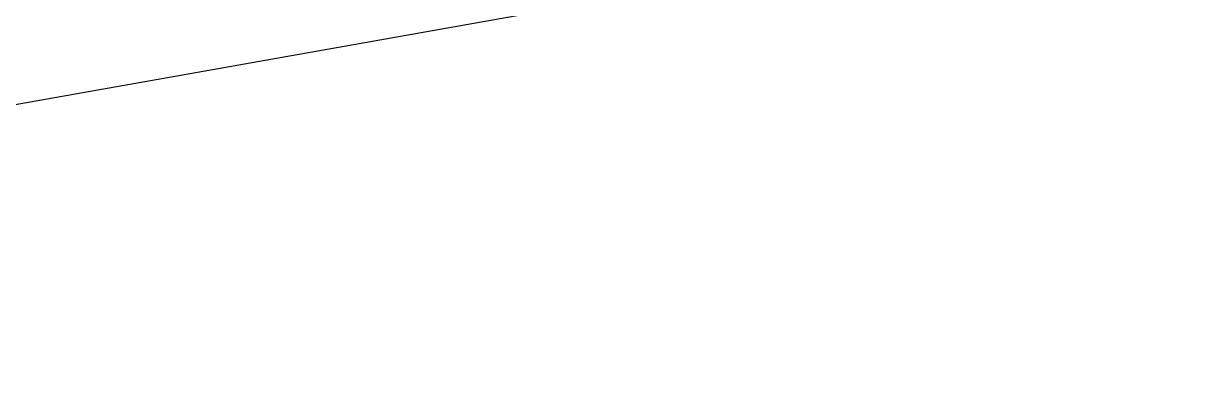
# Model space of a CAD drawing. Header units: millimetres. Extents: x -65527 to 8894748, y -37603 to 223697.
# Drawn here: x -31380.98 to -31373.85, y 101068.31 to 101070.46 of the extents above; entities that cross this region are included whole.
import ezdxf

# ---------------------------------------------------------------- set-up
doc = ezdxf.new("R2010")
doc.units = ezdxf.units.MM
doc.header["$LTSCALE"] = 10
doc.layers.add('Архитектура', color=251, linetype='Continuous')

msp = doc.modelspace()

# ---------------------------------------------------------------- linework, layer by layer
at = {"layer": 'Архитектура', "lineweight": 25, "transparency": 33554684}
msp.add_lwpolyline([(-31395.1114, 101067.4749), (-31385.3872, 101069.1984), (-31385.211, 101069.6011), (-31384.787, 101069.3048), (-31375.1829, 101071.007, -0.082799), (-31367.1007, 101071.3261), (-31366.888, 101070.1255, 0.414326), (-31365.6865, 101069.2859), (-31358.3634, 101070.5838, -0.414326), (-31357.162, 101069.7442), (-31356.5024, 101066.0226, 0.827043)], format="xyb", dxfattribs=at)
msp.add_lwpolyline([(-31395.1114, 101067.4749), (-31385.3872, 101069.1984), (-31385.211, 101069.6011), (-31384.787, 101069.3048), (-31375.1829, 101071.007, -0.082799), (-31367.1007, 101071.3261), (-31366.888, 101070.1255, 0.414326), (-31365.6865, 101069.2859), (-31358.3634, 101070.5838, -0.414326), (-31357.162, 101069.7442), (-31356.5024, 101066.0226, 0.827043)], format="xyb", dxfattribs=at)
msp.add_lwpolyline([(-31395.1114, 101067.4749), (-31385.3872, 101069.1984), (-31385.211, 101069.6011), (-31384.787, 101069.3048), (-31375.1829, 101071.007, -0.082799), (-31367.1007, 101071.3261), (-31366.888, 101070.1255, 0.414326), (-31365.6865, 101069.2859), (-31358.3634, 101070.5838, -0.414326), (-31357.162, 101069.7442), (-31356.5024, 101066.0226, 0.827043)], format="xyb", dxfattribs=at)
msp.add_lwpolyline([(-31395.1114, 101067.4749), (-31385.3872, 101069.1984), (-31385.211, 101069.6011), (-31384.787, 101069.3048), (-31375.1829, 101071.007, -0.082799), (-31367.1007, 101071.3261), (-31366.888, 101070.1255, 0.414326), (-31365.6865, 101069.2859), (-31358.3634, 101070.5838, -0.414326), (-31357.162, 101069.7442), (-31356.5024, 101066.0226, 0.827043)], format="xyb", dxfattribs=at)
msp.add_lwpolyline([(-31395.1114, 101067.4749), (-31385.3872, 101069.1984), (-31385.211, 101069.6011), (-31384.787, 101069.3048), (-31375.1829, 101071.007, -0.082799), (-31367.1007, 101071.3261), (-31366.888, 101070.1255, 0.414326), (-31365.6865, 101069.2859), (-31358.3634, 101070.5838, -0.414326), (-31357.162, 101069.7442), (-31356.5024, 101066.0226, 0.827043)], format="xyb", dxfattribs=at)
msp.add_lwpolyline([(-31395.1114, 101067.4749), (-31385.3872, 101069.1984), (-31385.211, 101069.6011), (-31384.787, 101069.3048), (-31375.1829, 101071.007, -0.082799), (-31367.1007, 101071.3261), (-31366.888, 101070.1255, 0.414326), (-31365.6865, 101069.2859), (-31358.3634, 101070.5838, -0.414326), (-31357.162, 101069.7442), (-31356.5024, 101066.0226, 0.827043)], format="xyb", dxfattribs=at)
msp.add_lwpolyline([(-31395.1114, 101067.4749), (-31385.3872, 101069.1984), (-31385.211, 101069.6011), (-31384.787, 101069.3048), (-31375.1829, 101071.007, -0.082799), (-31367.1007, 101071.3261), (-31366.888, 101070.1255, 0.414326), (-31365.6865, 101069.2859), (-31358.3634, 101070.5838, -0.414326), (-31357.162, 101069.7442), (-31356.5024, 101066.0226, 0.827043)], format="xyb", dxfattribs=at)
msp.add_lwpolyline([(-31395.1114, 101067.4749), (-31385.3872, 101069.1984), (-31385.211, 101069.6011), (-31384.787, 101069.3048), (-31375.1829, 101071.007, -0.082799), (-31367.1007, 101071.3261), (-31366.888, 101070.1255, 0.414326), (-31365.6865, 101069.2859), (-31358.3634, 101070.5838, -0.414326), (-31357.162, 101069.7442), (-31356.5024, 101066.0226, 0.827043)], format="xyb", dxfattribs=at)
msp.add_lwpolyline([(-31395.1114, 101067.4749), (-31385.3872, 101069.1984), (-31385.211, 101069.6011), (-31384.787, 101069.3048), (-31375.1829, 101071.007, -0.082799), (-31367.1007, 101071.3261), (-31366.888, 101070.1255, 0.414326), (-31365.6865, 101069.2859), (-31358.3634, 101070.5838, -0.414326), (-31357.162, 101069.7442), (-31356.5024, 101066.0226, 0.827043)], format="xyb", dxfattribs=at)
msp.add_lwpolyline([(-31395.1114, 101067.4749), (-31385.3872, 101069.1984), (-31385.211, 101069.6011), (-31384.787, 101069.3048), (-31375.1829, 101071.007, -0.082799), (-31367.1007, 101071.3261), (-31366.888, 101070.1255, 0.414326), (-31365.6865, 101069.2859), (-31358.3634, 101070.5838, -0.414326), (-31357.162, 101069.7442), (-31356.5024, 101066.0226, 0.827043)], format="xyb", dxfattribs=at)
msp.add_lwpolyline([(-31395.1114, 101067.4749), (-31385.3872, 101069.1984), (-31385.211, 101069.6011), (-31384.787, 101069.3048), (-31375.1829, 101071.007, -0.082799), (-31367.1007, 101071.3261), (-31366.888, 101070.1255, 0.414326), (-31365.6865, 101069.2859), (-31358.3634, 101070.5838, -0.414326), (-31357.162, 101069.7442), (-31356.5024, 101066.0226, 0.827043)], format="xyb", dxfattribs=at)
msp.add_lwpolyline([(-31395.1114, 101067.4749), (-31385.3872, 101069.1984), (-31385.211, 101069.6011), (-31384.787, 101069.3048), (-31375.1829, 101071.007, -0.082799), (-31367.1007, 101071.3261), (-31366.888, 101070.1255, 0.414326), (-31365.6865, 101069.2859), (-31358.3634, 101070.5838, -0.414326), (-31357.162, 101069.7442), (-31356.5024, 101066.0226, 0.827043)], format="xyb", dxfattribs=at)
msp.add_lwpolyline([(-31395.1114, 101067.4749), (-31385.3872, 101069.1984), (-31385.211, 101069.6011), (-31384.787, 101069.3048), (-31375.1829, 101071.007, -0.082799), (-31367.1007, 101071.3261), (-31366.888, 101070.1255, 0.414326), (-31365.6865, 101069.2859), (-31358.3634, 101070.5838, -0.414326), (-31357.162, 101069.7442), (-31356.5024, 101066.0226, 0.827043)], format="xyb", dxfattribs=at)
msp.add_lwpolyline([(-31395.1114, 101067.4749), (-31385.3872, 101069.1984), (-31385.211, 101069.6011), (-31384.787, 101069.3048), (-31375.1829, 101071.007, -0.082799), (-31367.1007, 101071.3261), (-31366.888, 101070.1255, 0.414326), (-31365.6865, 101069.2859), (-31358.3634, 101070.5838, -0.414326), (-31357.162, 101069.7442), (-31356.5024, 101066.0226, 0.827043)], format="xyb", dxfattribs=at)
msp.add_lwpolyline([(-31395.1114, 101067.4749), (-31385.3872, 101069.1984), (-31385.211, 101069.6011), (-31384.787, 101069.3048), (-31375.1829, 101071.007, -0.082799), (-31367.1007, 101071.3261), (-31366.888, 101070.1255, 0.414326), (-31365.6865, 101069.2859), (-31358.3634, 101070.5838, -0.414326), (-31357.162, 101069.7442), (-31356.5024, 101066.0226, 0.827043)], format="xyb", dxfattribs=at)
msp.add_lwpolyline([(-31395.1114, 101067.4749), (-31385.3872, 101069.1984), (-31385.211, 101069.6011), (-31384.787, 101069.3048), (-31375.1829, 101071.007, -0.082799), (-31367.1007, 101071.3261), (-31366.888, 101070.1255, 0.414326), (-31365.6865, 101069.2859), (-31358.3634, 101070.5838, -0.414326), (-31357.162, 101069.7442), (-31356.5024, 101066.0226, 0.827043)], format="xyb", dxfattribs=at)
msp.add_lwpolyline([(-31395.1114, 101067.4749), (-31385.3872, 101069.1984), (-31385.211, 101069.6011), (-31384.787, 101069.3048), (-31375.1829, 101071.007, -0.082799), (-31367.1007, 101071.3261), (-31366.888, 101070.1255, 0.414326), (-31365.6865, 101069.2859), (-31358.3634, 101070.5838, -0.414326), (-31357.162, 101069.7442), (-31356.5024, 101066.0226, 0.827043)], format="xyb", dxfattribs=at)
msp.add_lwpolyline([(-31395.1114, 101067.4749), (-31385.3872, 101069.1984), (-31385.211, 101069.6011), (-31384.787, 101069.3048), (-31375.1829, 101071.007, -0.082799), (-31367.1007, 101071.3261), (-31366.888, 101070.1255, 0.414326), (-31365.6865, 101069.2859), (-31358.3634, 101070.5838, -0.414326), (-31357.162, 101069.7442), (-31356.5024, 101066.0226, 0.827043)], format="xyb", dxfattribs=at)
msp.add_lwpolyline([(-31395.1114, 101067.4749), (-31385.3872, 101069.1984), (-31385.211, 101069.6011), (-31384.787, 101069.3048), (-31375.1829, 101071.007, -0.082799), (-31367.1007, 101071.3261), (-31366.888, 101070.1255, 0.414326), (-31365.6865, 101069.2859), (-31358.3634, 101070.5838, -0.414326), (-31357.162, 101069.7442), (-31356.5024, 101066.0226, 0.827043)], format="xyb", dxfattribs=at)
msp.add_lwpolyline([(-31395.1114, 101067.4749), (-31385.3872, 101069.1984), (-31385.211, 101069.6011), (-31384.787, 101069.3048), (-31375.1829, 101071.007, -0.082799), (-31367.1007, 101071.3261), (-31366.888, 101070.1255, 0.414326), (-31365.6865, 101069.2859), (-31358.3634, 101070.5838, -0.414326), (-31357.162, 101069.7442), (-31356.5024, 101066.0226, 0.827043)], format="xyb", dxfattribs=at)
msp.add_lwpolyline([(-31395.1114, 101067.4749), (-31385.3872, 101069.1984), (-31385.211, 101069.6011), (-31384.787, 101069.3048), (-31375.1829, 101071.007, -0.082799), (-31367.1007, 101071.3261), (-31366.888, 101070.1255, 0.414326), (-31365.6865, 101069.2859), (-31358.3634, 101070.5838, -0.414326), (-31357.162, 101069.7442), (-31356.5024, 101066.0226, 0.827043)], format="xyb", dxfattribs=at)
msp.add_lwpolyline([(-31395.1114, 101067.4749), (-31385.3872, 101069.1984), (-31385.211, 101069.6011), (-31384.787, 101069.3048), (-31375.1829, 101071.007, -0.082799), (-31367.1007, 101071.3261), (-31366.888, 101070.1255, 0.414326), (-31365.6865, 101069.2859), (-31358.3634, 101070.5838, -0.414326), (-31357.162, 101069.7442), (-31356.5024, 101066.0226, 0.827043)], format="xyb", dxfattribs=at)
msp.add_lwpolyline([(-31395.1114, 101067.4749), (-31385.3872, 101069.1984), (-31385.211, 101069.6011), (-31384.787, 101069.3048), (-31375.1829, 101071.007, -0.082799), (-31367.1007, 101071.3261), (-31366.888, 101070.1255, 0.414326), (-31365.6865, 101069.2859), (-31358.3634, 101070.5838, -0.414326), (-31357.162, 101069.7442), (-31356.5024, 101066.0226, 0.827043)], format="xyb", dxfattribs=at)
msp.add_lwpolyline([(-31395.1114, 101067.4749), (-31385.3872, 101069.1984), (-31385.211, 101069.6011), (-31384.787, 101069.3048), (-31375.1829, 101071.007, -0.082799), (-31367.1007, 101071.3261), (-31366.888, 101070.1255, 0.414326), (-31365.6865, 101069.2859), (-31358.3634, 101070.5838, -0.414326), (-31357.162, 101069.7442), (-31356.5024, 101066.0226, 0.827043)], format="xyb", dxfattribs=at)
msp.add_lwpolyline([(-31395.1114, 101067.4749), (-31385.3872, 101069.1984), (-31385.211, 101069.6011), (-31384.787, 101069.3048), (-31375.1829, 101071.007, -0.082799), (-31367.1007, 101071.3261), (-31366.888, 101070.1255, 0.414326), (-31365.6865, 101069.2859), (-31358.3634, 101070.5838, -0.414326), (-31357.162, 101069.7442), (-31356.5024, 101066.0226, 0.827043)], format="xyb", dxfattribs=at)
msp.add_lwpolyline([(-31395.1114, 101067.4749), (-31385.3872, 101069.1984), (-31385.211, 101069.6011), (-31384.787, 101069.3048), (-31375.1829, 101071.007, -0.082799), (-31367.1007, 101071.3261), (-31366.888, 101070.1255, 0.414326), (-31365.6865, 101069.2859), (-31358.3634, 101070.5838, -0.414326), (-31357.162, 101069.7442), (-31356.5024, 101066.0226, 0.827043)], format="xyb", dxfattribs=at)
msp.add_lwpolyline([(-31395.1114, 101067.4749), (-31385.3872, 101069.1984), (-31385.211, 101069.6011), (-31384.787, 101069.3048), (-31375.1829, 101071.007, -0.082799), (-31367.1007, 101071.3261), (-31366.888, 101070.1255, 0.414326), (-31365.6865, 101069.2859), (-31358.3634, 101070.5838, -0.414326), (-31357.162, 101069.7442), (-31356.5024, 101066.0226, 0.827043)], format="xyb", dxfattribs=at)
msp.add_lwpolyline([(-31395.1114, 101067.4749), (-31385.3872, 101069.1984), (-31385.211, 101069.6011), (-31384.787, 101069.3048), (-31375.1829, 101071.007, -0.082799), (-31367.1007, 101071.3261), (-31366.888, 101070.1255, 0.414326), (-31365.6865, 101069.2859), (-31358.3634, 101070.5838, -0.414326), (-31357.162, 101069.7442), (-31356.5024, 101066.0226, 0.827043)], format="xyb", dxfattribs=at)
msp.add_lwpolyline([(-31395.1114, 101067.4749), (-31385.3872, 101069.1984), (-31385.211, 101069.6011), (-31384.787, 101069.3048), (-31375.1829, 101071.007, -0.082799), (-31367.1007, 101071.3261), (-31366.888, 101070.1255, 0.414326), (-31365.6865, 101069.2859), (-31358.3634, 101070.5838, -0.414326), (-31357.162, 101069.7442), (-31356.5024, 101066.0226, 0.827043)], format="xyb", dxfattribs=at)
msp.add_lwpolyline([(-31395.1114, 101067.4749), (-31385.3872, 101069.1984), (-31385.211, 101069.6011), (-31384.787, 101069.3048), (-31375.1829, 101071.007, -0.082799), (-31367.1007, 101071.3261), (-31366.888, 101070.1255, 0.414326), (-31365.6865, 101069.2859), (-31358.3634, 101070.5838, -0.414326), (-31357.162, 101069.7442), (-31356.5024, 101066.0226, 0.827043)], format="xyb", dxfattribs=at)
msp.add_lwpolyline([(-31395.1114, 101067.4749), (-31385.3872, 101069.1984), (-31385.211, 101069.6011), (-31384.787, 101069.3048), (-31375.1829, 101071.007, -0.082799), (-31367.1007, 101071.3261), (-31366.888, 101070.1255, 0.414326), (-31365.6865, 101069.2859), (-31358.3634, 101070.5838, -0.414326), (-31357.162, 101069.7442), (-31356.5024, 101066.0226, 0.827043)], format="xyb", dxfattribs=at)
msp.add_lwpolyline([(-31395.1114, 101067.4749), (-31385.3872, 101069.1984), (-31385.211, 101069.6011), (-31384.787, 101069.3048), (-31375.1829, 101071.007, -0.082799), (-31367.1007, 101071.3261), (-31366.888, 101070.1255, 0.414326), (-31365.6865, 101069.2859), (-31358.3634, 101070.5838, -0.414326), (-31357.162, 101069.7442), (-31356.5024, 101066.0226, 0.827043)], format="xyb", dxfattribs=at)
msp.add_lwpolyline([(-31395.1114, 101067.4749), (-31385.3872, 101069.1984), (-31385.211, 101069.6011), (-31384.787, 101069.3048), (-31375.1829, 101071.007, -0.082799), (-31367.1007, 101071.3261), (-31366.888, 101070.1255, 0.414326), (-31365.6865, 101069.2859), (-31358.3634, 101070.5838, -0.414326), (-31357.162, 101069.7442), (-31356.5024, 101066.0226, 0.827043)], format="xyb", dxfattribs=at)
msp.add_lwpolyline([(-31395.1114, 101067.4749), (-31385.3872, 101069.1984), (-31385.211, 101069.6011), (-31384.787, 101069.3048), (-31375.1829, 101071.007, -0.082799), (-31367.1007, 101071.3261), (-31366.888, 101070.1255, 0.414326), (-31365.6865, 101069.2859), (-31358.3634, 101070.5838, -0.414326), (-31357.162, 101069.7442), (-31356.5024, 101066.0226, 0.827043)], format="xyb", dxfattribs=at)
msp.add_lwpolyline([(-31395.1114, 101067.4749), (-31385.3872, 101069.1984), (-31385.211, 101069.6011), (-31384.787, 101069.3048), (-31375.1829, 101071.007, -0.082799), (-31367.1007, 101071.3261), (-31366.888, 101070.1255, 0.414326), (-31365.6865, 101069.2859), (-31358.3634, 101070.5838, -0.414326), (-31357.162, 101069.7442), (-31356.5024, 101066.0226, 0.827043)], format="xyb", dxfattribs=at)
msp.add_lwpolyline([(-31395.1114, 101067.4749), (-31385.3872, 101069.1984), (-31385.211, 101069.6011), (-31384.787, 101069.3048), (-31375.1829, 101071.007, -0.082799), (-31367.1007, 101071.3261), (-31366.888, 101070.1255, 0.414326), (-31365.6865, 101069.2859), (-31358.3634, 101070.5838, -0.414326), (-31357.162, 101069.7442), (-31356.5024, 101066.0226, 0.827043)], format="xyb", dxfattribs=at)
msp.add_lwpolyline([(-31395.1114, 101067.4749), (-31385.3872, 101069.1984), (-31385.211, 101069.6011), (-31384.787, 101069.3048), (-31375.1829, 101071.007, -0.082799), (-31367.1007, 101071.3261), (-31366.888, 101070.1255, 0.414326), (-31365.6865, 101069.2859), (-31358.3634, 101070.5838, -0.414326), (-31357.162, 101069.7442), (-31356.5024, 101066.0226, 0.827043)], format="xyb", dxfattribs=at)
msp.add_lwpolyline([(-31395.1114, 101067.4749), (-31385.3872, 101069.1984), (-31385.211, 101069.6011), (-31384.787, 101069.3048), (-31375.1829, 101071.007, -0.082799), (-31367.1007, 101071.3261), (-31366.888, 101070.1255, 0.414326), (-31365.6865, 101069.2859), (-31358.3634, 101070.5838, -0.414326), (-31357.162, 101069.7442), (-31356.5024, 101066.0226, 0.827043)], format="xyb", dxfattribs=at)
msp.add_lwpolyline([(-31395.1114, 101067.4749), (-31385.3872, 101069.1984), (-31385.211, 101069.6011), (-31384.787, 101069.3048), (-31375.1829, 101071.007, -0.082799), (-31367.1007, 101071.3261), (-31366.888, 101070.1255, 0.414326), (-31365.6865, 101069.2859), (-31358.3634, 101070.5838, -0.414326), (-31357.162, 101069.7442), (-31356.5024, 101066.0226, 0.827043)], format="xyb", dxfattribs=at)
msp.add_lwpolyline([(-31395.1114, 101067.4749), (-31385.3872, 101069.1984), (-31385.211, 101069.6011), (-31384.787, 101069.3048), (-31375.1829, 101071.007, -0.082799), (-31367.1007, 101071.3261), (-31366.888, 101070.1255, 0.414326), (-31365.6865, 101069.2859), (-31358.3634, 101070.5838, -0.414326), (-31357.162, 101069.7442), (-31356.5024, 101066.0226, 0.827043)], format="xyb", dxfattribs=at)
msp.add_lwpolyline([(-31395.1114, 101067.4749), (-31385.3872, 101069.1984), (-31385.211, 101069.6011), (-31384.787, 101069.3048), (-31375.1829, 101071.007, -0.082799), (-31367.1007, 101071.3261), (-31366.888, 101070.1255, 0.414326), (-31365.6865, 101069.2859), (-31358.3634, 101070.5838, -0.414326), (-31357.162, 101069.7442), (-31356.5024, 101066.0226, 0.827043)], format="xyb", dxfattribs=at)
msp.add_lwpolyline([(-31395.1114, 101067.4749), (-31385.3872, 101069.1984), (-31385.211, 101069.6011), (-31384.787, 101069.3048), (-31375.1829, 101071.007, -0.082799), (-31367.1007, 101071.3261), (-31366.888, 101070.1255, 0.414326), (-31365.6865, 101069.2859), (-31358.3634, 101070.5838, -0.414326), (-31357.162, 101069.7442), (-31356.5024, 101066.0226, 0.827043)], format="xyb", dxfattribs=at)
msp.add_lwpolyline([(-31395.1114, 101067.4749), (-31385.3872, 101069.1984), (-31385.211, 101069.6011), (-31384.787, 101069.3048), (-31375.1829, 101071.007, -0.082799), (-31367.1007, 101071.3261), (-31366.888, 101070.1255, 0.414326), (-31365.6865, 101069.2859), (-31358.3634, 101070.5838, -0.414326), (-31357.162, 101069.7442), (-31356.5024, 101066.0226, 0.827043)], format="xyb", dxfattribs=at)
msp.add_lwpolyline([(-31395.1114, 101067.4749), (-31385.3872, 101069.1984), (-31385.211, 101069.6011), (-31384.787, 101069.3048), (-31375.1829, 101071.007, -0.082799), (-31367.1007, 101071.3261), (-31366.888, 101070.1255, 0.414326), (-31365.6865, 101069.2859), (-31358.3634, 101070.5838, -0.414326), (-31357.162, 101069.7442), (-31356.5024, 101066.0226, 0.827043)], format="xyb", dxfattribs=at)
msp.add_lwpolyline([(-31395.1114, 101067.4749), (-31385.3872, 101069.1984), (-31385.211, 101069.6011), (-31384.787, 101069.3048), (-31375.1829, 101071.007, -0.082799), (-31367.1007, 101071.3261), (-31366.888, 101070.1255, 0.414326), (-31365.6865, 101069.2859), (-31358.3634, 101070.5838, -0.414326), (-31357.162, 101069.7442), (-31356.5024, 101066.0226, 0.827043)], format="xyb", dxfattribs=at)
msp.add_lwpolyline([(-31395.1114, 101067.4749), (-31385.3872, 101069.1984), (-31385.211, 101069.6011), (-31384.787, 101069.3048), (-31375.1829, 101071.007, -0.082799), (-31367.1007, 101071.3261), (-31366.888, 101070.1255, 0.414326), (-31365.6865, 101069.2859), (-31358.3634, 101070.5838, -0.414326), (-31357.162, 101069.7442), (-31356.5024, 101066.0226, 0.827043)], format="xyb", dxfattribs=at)
msp.add_lwpolyline([(-31395.1114, 101067.4749), (-31385.3872, 101069.1984), (-31385.211, 101069.6011), (-31384.787, 101069.3048), (-31375.1829, 101071.007, -0.082799), (-31367.1007, 101071.3261), (-31366.888, 101070.1255, 0.414326), (-31365.6865, 101069.2859), (-31358.3634, 101070.5838, -0.414326), (-31357.162, 101069.7442), (-31356.5024, 101066.0226, 0.827043)], format="xyb", dxfattribs=at)
msp.add_lwpolyline([(-31395.1114, 101067.4749), (-31385.3872, 101069.1984), (-31385.211, 101069.6011), (-31384.787, 101069.3048), (-31375.1829, 101071.007, -0.082799), (-31367.1007, 101071.3261), (-31366.888, 101070.1255, 0.414326), (-31365.6865, 101069.2859), (-31358.3634, 101070.5838, -0.414326), (-31357.162, 101069.7442), (-31356.5024, 101066.0226, 0.827043)], format="xyb", dxfattribs=at)
msp.add_lwpolyline([(-31395.1114, 101067.4749), (-31385.3872, 101069.1984), (-31385.211, 101069.6011), (-31384.787, 101069.3048), (-31375.1829, 101071.007, -0.082799), (-31367.1007, 101071.3261), (-31366.888, 101070.1255, 0.414326), (-31365.6865, 101069.2859), (-31358.3634, 101070.5838, -0.414326), (-31357.162, 101069.7442), (-31356.5024, 101066.0226, 0.827043)], format="xyb", dxfattribs=at)
msp.add_lwpolyline([(-31395.1114, 101067.4749), (-31385.3872, 101069.1984), (-31385.211, 101069.6011), (-31384.787, 101069.3048), (-31375.1829, 101071.007, -0.082799), (-31367.1007, 101071.3261), (-31366.888, 101070.1255, 0.414326), (-31365.6865, 101069.2859), (-31358.3634, 101070.5838, -0.414326), (-31357.162, 101069.7442), (-31356.5024, 101066.0226, 0.827043)], format="xyb", dxfattribs=at)
msp.add_lwpolyline([(-31395.1114, 101067.4749), (-31385.3872, 101069.1984), (-31385.211, 101069.6011), (-31384.787, 101069.3048), (-31375.1829, 101071.007, -0.082799), (-31367.1007, 101071.3261), (-31366.888, 101070.1255, 0.414326), (-31365.6865, 101069.2859), (-31358.3634, 101070.5838, -0.414326), (-31357.162, 101069.7442), (-31356.5024, 101066.0226, 0.827043)], format="xyb", dxfattribs=at)
msp.add_lwpolyline([(-31395.1114, 101067.4749), (-31385.3872, 101069.1984), (-31385.211, 101069.6011), (-31384.787, 101069.3048), (-31375.1829, 101071.007, -0.082799), (-31367.1007, 101071.3261), (-31366.888, 101070.1255, 0.414326), (-31365.6865, 101069.2859), (-31358.3634, 101070.5838, -0.414326), (-31357.162, 101069.7442), (-31356.5024, 101066.0226, 0.827043)], format="xyb", dxfattribs=at)
msp.add_lwpolyline([(-31395.1114, 101067.4749), (-31385.3872, 101069.1984), (-31385.211, 101069.6011), (-31384.787, 101069.3048), (-31375.1829, 101071.007, -0.082799), (-31367.1007, 101071.3261), (-31366.888, 101070.1255, 0.414326), (-31365.6865, 101069.2859), (-31358.3634, 101070.5838, -0.414326), (-31357.162, 101069.7442), (-31356.5024, 101066.0226, 0.827043)], format="xyb", dxfattribs=at)
msp.add_lwpolyline([(-31395.1114, 101067.4749), (-31385.3872, 101069.1984), (-31385.211, 101069.6011), (-31384.787, 101069.3048), (-31375.1829, 101071.007, -0.082799), (-31367.1007, 101071.3261), (-31366.888, 101070.1255, 0.414326), (-31365.6865, 101069.2859), (-31358.3634, 101070.5838, -0.414326), (-31357.162, 101069.7442), (-31356.5024, 101066.0226, 0.827043)], format="xyb", dxfattribs=at)
msp.add_lwpolyline([(-31395.1114, 101067.4749), (-31385.3872, 101069.1984), (-31385.211, 101069.6011), (-31384.787, 101069.3048), (-31375.1829, 101071.007, -0.082799), (-31367.1007, 101071.3261), (-31366.888, 101070.1255, 0.414326), (-31365.6865, 101069.2859), (-31358.3634, 101070.5838, -0.414326), (-31357.162, 101069.7442), (-31356.5024, 101066.0226, 0.827043)], format="xyb", dxfattribs=at)
msp.add_lwpolyline([(-31395.1114, 101067.4749), (-31385.3872, 101069.1984), (-31385.211, 101069.6011), (-31384.787, 101069.3048), (-31375.1829, 101071.007, -0.082799), (-31367.1007, 101071.3261), (-31366.888, 101070.1255, 0.414326), (-31365.6865, 101069.2859), (-31358.3634, 101070.5838, -0.414326), (-31357.162, 101069.7442), (-31356.5024, 101066.0226, 0.827043)], format="xyb", dxfattribs=at)
msp.add_lwpolyline([(-31395.1114, 101067.4749), (-31385.3872, 101069.1984), (-31385.211, 101069.6011), (-31384.787, 101069.3048), (-31375.1829, 101071.007, -0.082799), (-31367.1007, 101071.3261), (-31366.888, 101070.1255, 0.414326), (-31365.6865, 101069.2859), (-31358.3634, 101070.5838, -0.414326), (-31357.162, 101069.7442), (-31356.5024, 101066.0226, 0.827043)], format="xyb", dxfattribs=at)
msp.add_lwpolyline([(-31395.1114, 101067.4749), (-31385.3872, 101069.1984), (-31385.211, 101069.6011), (-31384.787, 101069.3048), (-31375.1829, 101071.007, -0.082799), (-31367.1007, 101071.3261), (-31366.888, 101070.1255, 0.414326), (-31365.6865, 101069.2859), (-31358.3634, 101070.5838, -0.414326), (-31357.162, 101069.7442), (-31356.5024, 101066.0226, 0.827043)], format="xyb", dxfattribs=at)
msp.add_lwpolyline([(-31395.1114, 101067.4749), (-31385.3872, 101069.1984), (-31385.211, 101069.6011), (-31384.787, 101069.3048), (-31375.1829, 101071.007, -0.082799), (-31367.1007, 101071.3261), (-31366.888, 101070.1255, 0.414326), (-31365.6865, 101069.2859), (-31358.3634, 101070.5838, -0.414326), (-31357.162, 101069.7442), (-31356.5024, 101066.0226, 0.827043)], format="xyb", dxfattribs=at)
msp.add_lwpolyline([(-31395.1114, 101067.4749), (-31385.3872, 101069.1984), (-31385.211, 101069.6011), (-31384.787, 101069.3048), (-31375.1829, 101071.007, -0.082799), (-31367.1007, 101071.3261), (-31366.888, 101070.1255, 0.414326), (-31365.6865, 101069.2859), (-31358.3634, 101070.5838, -0.414326), (-31357.162, 101069.7442), (-31356.5024, 101066.0226, 0.827043)], format="xyb", dxfattribs=at)
msp.add_lwpolyline([(-31395.1114, 101067.4749), (-31385.3872, 101069.1984), (-31385.211, 101069.6011), (-31384.787, 101069.3048), (-31375.1829, 101071.007, -0.082799), (-31367.1007, 101071.3261), (-31366.888, 101070.1255, 0.414326), (-31365.6865, 101069.2859), (-31358.3634, 101070.5838, -0.414326), (-31357.162, 101069.7442), (-31356.5024, 101066.0226, 0.827043)], format="xyb", dxfattribs=at)
msp.add_lwpolyline([(-31395.1114, 101067.4749), (-31385.3872, 101069.1984), (-31385.211, 101069.6011), (-31384.787, 101069.3048), (-31375.1829, 101071.007, -0.082799), (-31367.1007, 101071.3261), (-31366.888, 101070.1255, 0.414326), (-31365.6865, 101069.2859), (-31358.3634, 101070.5838, -0.414326), (-31357.162, 101069.7442), (-31356.5024, 101066.0226, 0.827043)], format="xyb", dxfattribs=at)
msp.add_lwpolyline([(-31395.1114, 101067.4749), (-31385.3872, 101069.1984), (-31385.211, 101069.6011), (-31384.787, 101069.3048), (-31375.1829, 101071.007, -0.082799), (-31367.1007, 101071.3261), (-31366.888, 101070.1255, 0.414326), (-31365.6865, 101069.2859), (-31358.3634, 101070.5838, -0.414326), (-31357.162, 101069.7442), (-31356.5024, 101066.0226, 0.827043)], format="xyb", dxfattribs=at)
msp.add_lwpolyline([(-31395.1114, 101067.4749), (-31385.3872, 101069.1984), (-31385.211, 101069.6011), (-31384.787, 101069.3048), (-31375.1829, 101071.007, -0.082799), (-31367.1007, 101071.3261), (-31366.888, 101070.1255, 0.414326), (-31365.6865, 101069.2859), (-31358.3634, 101070.5838, -0.414326), (-31357.162, 101069.7442), (-31356.5024, 101066.0226, 0.827043)], format="xyb", dxfattribs=at)
msp.add_lwpolyline([(-31395.1114, 101067.4749), (-31385.3872, 101069.1984), (-31385.211, 101069.6011), (-31384.787, 101069.3048), (-31375.1829, 101071.007, -0.082799), (-31367.1007, 101071.3261), (-31366.888, 101070.1255, 0.414326), (-31365.6865, 101069.2859), (-31358.3634, 101070.5838, -0.414326), (-31357.162, 101069.7442), (-31356.5024, 101066.0226, 0.827043)], format="xyb", dxfattribs=at)
msp.add_lwpolyline([(-31395.1114, 101067.4749), (-31385.3872, 101069.1984), (-31385.211, 101069.6011), (-31384.787, 101069.3048), (-31375.1829, 101071.007, -0.082799), (-31367.1007, 101071.3261), (-31366.888, 101070.1255, 0.414326), (-31365.6865, 101069.2859), (-31358.3634, 101070.5838, -0.414326), (-31357.162, 101069.7442), (-31356.5024, 101066.0226, 0.827043)], format="xyb", dxfattribs=at)
msp.add_lwpolyline([(-31395.1114, 101067.4749), (-31385.3872, 101069.1984), (-31385.211, 101069.6011), (-31384.787, 101069.3048), (-31375.1829, 101071.007, -0.082799), (-31367.1007, 101071.3261), (-31366.888, 101070.1255, 0.414326), (-31365.6865, 101069.2859), (-31358.3634, 101070.5838, -0.414326), (-31357.162, 101069.7442), (-31356.5024, 101066.0226, 0.827043)], format="xyb", dxfattribs=at)
msp.add_lwpolyline([(-31395.1114, 101067.4749), (-31385.3872, 101069.1984), (-31385.211, 101069.6011), (-31384.787, 101069.3048), (-31375.1829, 101071.007, -0.082799), (-31367.1007, 101071.3261), (-31366.888, 101070.1255, 0.414326), (-31365.6865, 101069.2859), (-31358.3634, 101070.5838, -0.414326), (-31357.162, 101069.7442), (-31356.5024, 101066.0226, 0.827043)], format="xyb", dxfattribs=at)
msp.add_lwpolyline([(-31395.1114, 101067.4749), (-31385.3872, 101069.1984), (-31385.211, 101069.6011), (-31384.787, 101069.3048), (-31375.1829, 101071.007, -0.082799), (-31367.1007, 101071.3261), (-31366.888, 101070.1255, 0.414326), (-31365.6865, 101069.2859), (-31358.3634, 101070.5838, -0.414326), (-31357.162, 101069.7442), (-31356.5024, 101066.0226, 0.827043)], format="xyb", dxfattribs=at)
msp.add_lwpolyline([(-31395.1114, 101067.4749), (-31385.3872, 101069.1984), (-31385.211, 101069.6011), (-31384.787, 101069.3048), (-31375.1829, 101071.007, -0.082799), (-31367.1007, 101071.3261), (-31366.888, 101070.1255, 0.414326), (-31365.6865, 101069.2859), (-31358.3634, 101070.5838, -0.414326), (-31357.162, 101069.7442), (-31356.5024, 101066.0226, 0.827043)], format="xyb", dxfattribs=at)
msp.add_lwpolyline([(-31395.1114, 101067.4749), (-31385.3872, 101069.1984), (-31385.211, 101069.6011), (-31384.787, 101069.3048), (-31375.1829, 101071.007, -0.082799), (-31367.1007, 101071.3261), (-31366.888, 101070.1255, 0.414326), (-31365.6865, 101069.2859), (-31358.3634, 101070.5838, -0.414326), (-31357.162, 101069.7442), (-31356.5024, 101066.0226, 0.827043)], format="xyb", dxfattribs=at)
msp.add_lwpolyline([(-31395.1114, 101067.4749), (-31385.3872, 101069.1984), (-31385.211, 101069.6011), (-31384.787, 101069.3048), (-31375.1829, 101071.007, -0.082799), (-31367.1007, 101071.3261), (-31366.888, 101070.1255, 0.414326), (-31365.6865, 101069.2859), (-31358.3634, 101070.5838, -0.414326), (-31357.162, 101069.7442), (-31356.5024, 101066.0226, 0.827043)], format="xyb", dxfattribs=at)
msp.add_lwpolyline([(-31395.1114, 101067.4749), (-31385.3872, 101069.1984), (-31385.211, 101069.6011), (-31384.787, 101069.3048), (-31375.1829, 101071.007, -0.082799), (-31367.1007, 101071.3261), (-31366.888, 101070.1255, 0.414326), (-31365.6865, 101069.2859), (-31358.3634, 101070.5838, -0.414326), (-31357.162, 101069.7442), (-31356.5024, 101066.0226, 0.827043)], format="xyb", dxfattribs=at)
msp.add_lwpolyline([(-31395.1114, 101067.4749), (-31385.3872, 101069.1984), (-31385.211, 101069.6011), (-31384.787, 101069.3048), (-31375.1829, 101071.007, -0.082799), (-31367.1007, 101071.3261), (-31366.888, 101070.1255, 0.414326), (-31365.6865, 101069.2859), (-31358.3634, 101070.5838, -0.414326), (-31357.162, 101069.7442), (-31356.5024, 101066.0226, 0.827043)], format="xyb", dxfattribs=at)
msp.add_lwpolyline([(-31395.1114, 101067.4749), (-31385.3872, 101069.1984), (-31385.211, 101069.6011), (-31384.787, 101069.3048), (-31375.1829, 101071.007, -0.082799), (-31367.1007, 101071.3261), (-31366.888, 101070.1255, 0.414326), (-31365.6865, 101069.2859), (-31358.3634, 101070.5838, -0.414326), (-31357.162, 101069.7442), (-31356.5024, 101066.0226, 0.827043)], format="xyb", dxfattribs=at)
msp.add_lwpolyline([(-31395.1114, 101067.4749), (-31385.3872, 101069.1984), (-31385.211, 101069.6011), (-31384.787, 101069.3048), (-31375.1829, 101071.007, -0.082799), (-31367.1007, 101071.3261), (-31366.888, 101070.1255, 0.414326), (-31365.6865, 101069.2859), (-31358.3634, 101070.5838, -0.414326), (-31357.162, 101069.7442), (-31356.5024, 101066.0226, 0.827043)], format="xyb", dxfattribs=at)
msp.add_lwpolyline([(-31395.1114, 101067.4749), (-31385.3872, 101069.1984), (-31385.211, 101069.6011), (-31384.787, 101069.3048), (-31375.1829, 101071.007, -0.082799), (-31367.1007, 101071.3261), (-31366.888, 101070.1255, 0.414326), (-31365.6865, 101069.2859), (-31358.3634, 101070.5838, -0.414326), (-31357.162, 101069.7442), (-31356.5024, 101066.0226, 0.827043)], format="xyb", dxfattribs=at)
msp.add_lwpolyline([(-31395.1114, 101067.4749), (-31385.3872, 101069.1984), (-31385.211, 101069.6011), (-31384.787, 101069.3048), (-31375.1829, 101071.007, -0.082799), (-31367.1007, 101071.3261), (-31366.888, 101070.1255, 0.414326), (-31365.6865, 101069.2859), (-31358.3634, 101070.5838, -0.414326), (-31357.162, 101069.7442), (-31356.5024, 101066.0226, 0.827043)], format="xyb", dxfattribs=at)
msp.add_lwpolyline([(-31395.1114, 101067.4749), (-31385.3872, 101069.1984), (-31385.211, 101069.6011), (-31384.787, 101069.3048), (-31375.1829, 101071.007, -0.082799), (-31367.1007, 101071.3261), (-31366.888, 101070.1255, 0.414326), (-31365.6865, 101069.2859), (-31358.3634, 101070.5838, -0.414326), (-31357.162, 101069.7442), (-31356.5024, 101066.0226, 0.827043)], format="xyb", dxfattribs=at)
msp.add_lwpolyline([(-31395.1114, 101067.4749), (-31385.3872, 101069.1984), (-31385.211, 101069.6011), (-31384.787, 101069.3048), (-31375.1829, 101071.007, -0.082799), (-31367.1007, 101071.3261), (-31366.888, 101070.1255, 0.414326), (-31365.6865, 101069.2859), (-31358.3634, 101070.5838, -0.414326), (-31357.162, 101069.7442), (-31356.5024, 101066.0226, 0.827043)], format="xyb", dxfattribs=at)
msp.add_lwpolyline([(-31395.1114, 101067.4749), (-31385.3872, 101069.1984), (-31385.211, 101069.6011), (-31384.787, 101069.3048), (-31375.1829, 101071.007, -0.082799), (-31367.1007, 101071.3261), (-31366.888, 101070.1255, 0.414326), (-31365.6865, 101069.2859), (-31358.3634, 101070.5838, -0.414326), (-31357.162, 101069.7442), (-31356.5024, 101066.0226, 0.827043)], format="xyb", dxfattribs=at)
msp.add_lwpolyline([(-31395.1114, 101067.4749), (-31385.3872, 101069.1984), (-31385.211, 101069.6011), (-31384.787, 101069.3048), (-31375.1829, 101071.007, -0.082799), (-31367.1007, 101071.3261), (-31366.888, 101070.1255, 0.414326), (-31365.6865, 101069.2859), (-31358.3634, 101070.5838, -0.414326), (-31357.162, 101069.7442), (-31356.5024, 101066.0226, 0.827043)], format="xyb", dxfattribs=at)
msp.add_lwpolyline([(-31395.1114, 101067.4749), (-31385.3872, 101069.1984), (-31385.211, 101069.6011), (-31384.787, 101069.3048), (-31375.1829, 101071.007, -0.082799), (-31367.1007, 101071.3261), (-31366.888, 101070.1255, 0.414326), (-31365.6865, 101069.2859), (-31358.3634, 101070.5838, -0.414326), (-31357.162, 101069.7442), (-31356.5024, 101066.0226, 0.827043)], format="xyb", dxfattribs=at)
msp.add_lwpolyline([(-31395.1114, 101067.4749), (-31385.3872, 101069.1984), (-31385.211, 101069.6011), (-31384.787, 101069.3048), (-31375.1829, 101071.007, -0.082799), (-31367.1007, 101071.3261), (-31366.888, 101070.1255, 0.414326), (-31365.6865, 101069.2859), (-31358.3634, 101070.5838, -0.414326), (-31357.162, 101069.7442), (-31356.5024, 101066.0226, 0.827043)], format="xyb", dxfattribs=at)
msp.add_lwpolyline([(-31395.1114, 101067.4749), (-31385.3872, 101069.1984), (-31385.211, 101069.6011), (-31384.787, 101069.3048), (-31375.1829, 101071.007, -0.082799), (-31367.1007, 101071.3261), (-31366.888, 101070.1255, 0.414326), (-31365.6865, 101069.2859), (-31358.3634, 101070.5838, -0.414326), (-31357.162, 101069.7442), (-31356.5024, 101066.0226, 0.827043)], format="xyb", dxfattribs=at)
msp.add_lwpolyline([(-31395.1114, 101067.4749), (-31385.3872, 101069.1984), (-31385.211, 101069.6011), (-31384.787, 101069.3048), (-31375.1829, 101071.007, -0.082799), (-31367.1007, 101071.3261), (-31366.888, 101070.1255, 0.414326), (-31365.6865, 101069.2859), (-31358.3634, 101070.5838, -0.414326), (-31357.162, 101069.7442), (-31356.5024, 101066.0226, 0.827043)], format="xyb", dxfattribs=at)
msp.add_lwpolyline([(-31395.1114, 101067.4749), (-31385.3872, 101069.1984), (-31385.211, 101069.6011), (-31384.787, 101069.3048), (-31375.1829, 101071.007, -0.082799), (-31367.1007, 101071.3261), (-31366.888, 101070.1255, 0.414326), (-31365.6865, 101069.2859), (-31358.3634, 101070.5838, -0.414326), (-31357.162, 101069.7442), (-31356.5024, 101066.0226, 0.827043)], format="xyb", dxfattribs=at)
msp.add_lwpolyline([(-31395.1114, 101067.4749), (-31385.3872, 101069.1984), (-31385.211, 101069.6011), (-31384.787, 101069.3048), (-31375.1829, 101071.007, -0.082799), (-31367.1007, 101071.3261), (-31366.888, 101070.1255, 0.414326), (-31365.6865, 101069.2859), (-31358.3634, 101070.5838, -0.414326), (-31357.162, 101069.7442), (-31356.5024, 101066.0226, 0.827043)], format="xyb", dxfattribs=at)
msp.add_lwpolyline([(-31395.1114, 101067.4749), (-31385.3872, 101069.1984), (-31385.211, 101069.6011), (-31384.787, 101069.3048), (-31375.1829, 101071.007, -0.082799), (-31367.1007, 101071.3261), (-31366.888, 101070.1255, 0.414326), (-31365.6865, 101069.2859), (-31358.3634, 101070.5838, -0.414326), (-31357.162, 101069.7442), (-31356.5024, 101066.0226, 0.827043)], format="xyb", dxfattribs=at)
msp.add_lwpolyline([(-31395.1114, 101067.4749), (-31385.3872, 101069.1984), (-31385.211, 101069.6011), (-31384.787, 101069.3048), (-31375.1829, 101071.007, -0.082799), (-31367.1007, 101071.3261), (-31366.888, 101070.1255, 0.414326), (-31365.6865, 101069.2859), (-31358.3634, 101070.5838, -0.414326), (-31357.162, 101069.7442), (-31356.5024, 101066.0226, 0.827043)], format="xyb", dxfattribs=at)
msp.add_lwpolyline([(-31395.1114, 101067.4749), (-31385.3872, 101069.1984), (-31385.211, 101069.6011), (-31384.787, 101069.3048), (-31375.1829, 101071.007, -0.082799), (-31367.1007, 101071.3261), (-31366.888, 101070.1255, 0.414326), (-31365.6865, 101069.2859), (-31358.3634, 101070.5838, -0.414326), (-31357.162, 101069.7442), (-31356.5024, 101066.0226, 0.827043)], format="xyb", dxfattribs=at)
msp.add_lwpolyline([(-31395.1114, 101067.4749), (-31385.3872, 101069.1984), (-31385.211, 101069.6011), (-31384.787, 101069.3048), (-31375.1829, 101071.007, -0.082799), (-31367.1007, 101071.3261), (-31366.888, 101070.1255, 0.414326), (-31365.6865, 101069.2859), (-31358.3634, 101070.5838, -0.414326), (-31357.162, 101069.7442), (-31356.5024, 101066.0226, 0.827043)], format="xyb", dxfattribs=at)
msp.add_lwpolyline([(-31395.1114, 101067.4749), (-31385.3872, 101069.1984), (-31385.211, 101069.6011), (-31384.787, 101069.3048), (-31375.1829, 101071.007, -0.082799), (-31367.1007, 101071.3261), (-31366.888, 101070.1255, 0.414326), (-31365.6865, 101069.2859), (-31358.3634, 101070.5838, -0.414326), (-31357.162, 101069.7442), (-31356.5024, 101066.0226, 0.827043)], format="xyb", dxfattribs=at)
msp.add_lwpolyline([(-31395.1114, 101067.4749), (-31385.3872, 101069.1984), (-31385.211, 101069.6011), (-31384.787, 101069.3048), (-31375.1829, 101071.007, -0.082799), (-31367.1007, 101071.3261), (-31366.888, 101070.1255, 0.414326), (-31365.6865, 101069.2859), (-31358.3634, 101070.5838, -0.414326), (-31357.162, 101069.7442), (-31356.5024, 101066.0226, 0.827043)], format="xyb", dxfattribs=at)
msp.add_lwpolyline([(-31395.1114, 101067.4749), (-31385.3872, 101069.1984), (-31385.211, 101069.6011), (-31384.787, 101069.3048), (-31375.1829, 101071.007, -0.082799), (-31367.1007, 101071.3261), (-31366.888, 101070.1255, 0.414326), (-31365.6865, 101069.2859), (-31358.3634, 101070.5838, -0.414326), (-31357.162, 101069.7442), (-31356.5024, 101066.0226, 0.827043)], format="xyb", dxfattribs=at)
msp.add_lwpolyline([(-31395.1114, 101067.4749), (-31385.3872, 101069.1984), (-31385.211, 101069.6011), (-31384.787, 101069.3048), (-31375.1829, 101071.007, -0.082799), (-31367.1007, 101071.3261), (-31366.888, 101070.1255, 0.414326), (-31365.6865, 101069.2859), (-31358.3634, 101070.5838, -0.414326), (-31357.162, 101069.7442), (-31356.5024, 101066.0226, 0.827043)], format="xyb", dxfattribs=at)
msp.add_lwpolyline([(-31395.1114, 101067.4749), (-31385.3872, 101069.1984), (-31385.211, 101069.6011), (-31384.787, 101069.3048), (-31375.1829, 101071.007, -0.082799), (-31367.1007, 101071.3261), (-31366.888, 101070.1255, 0.414326), (-31365.6865, 101069.2859), (-31358.3634, 101070.5838, -0.414326), (-31357.162, 101069.7442), (-31356.5024, 101066.0226, 0.827043)], format="xyb", dxfattribs=at)
msp.add_lwpolyline([(-31395.1114, 101067.4749), (-31385.3872, 101069.1984), (-31385.211, 101069.6011), (-31384.787, 101069.3048), (-31375.1829, 101071.007, -0.082799), (-31367.1007, 101071.3261), (-31366.888, 101070.1255, 0.414326), (-31365.6865, 101069.2859), (-31358.3634, 101070.5838, -0.414326), (-31357.162, 101069.7442), (-31356.5024, 101066.0226, 0.827043)], format="xyb", dxfattribs=at)
msp.add_lwpolyline([(-31395.1114, 101067.4749), (-31385.3872, 101069.1984), (-31385.211, 101069.6011), (-31384.787, 101069.3048), (-31375.1829, 101071.007, -0.082799), (-31367.1007, 101071.3261), (-31366.888, 101070.1255, 0.414326), (-31365.6865, 101069.2859), (-31358.3634, 101070.5838, -0.414326), (-31357.162, 101069.7442), (-31356.5024, 101066.0226, 0.827043)], format="xyb", dxfattribs=at)
msp.add_lwpolyline([(-31395.1114, 101067.4749), (-31385.3872, 101069.1984), (-31385.211, 101069.6011), (-31384.787, 101069.3048), (-31375.1829, 101071.007, -0.082799), (-31367.1007, 101071.3261), (-31366.888, 101070.1255, 0.414326), (-31365.6865, 101069.2859), (-31358.3634, 101070.5838, -0.414326), (-31357.162, 101069.7442), (-31356.5024, 101066.0226, 0.827043)], format="xyb", dxfattribs=at)
msp.add_lwpolyline([(-31395.1114, 101067.4749), (-31385.3872, 101069.1984), (-31385.211, 101069.6011), (-31384.787, 101069.3048), (-31375.1829, 101071.007, -0.082799), (-31367.1007, 101071.3261), (-31366.888, 101070.1255, 0.414326), (-31365.6865, 101069.2859), (-31358.3634, 101070.5838, -0.414326), (-31357.162, 101069.7442), (-31356.5024, 101066.0226, 0.827043)], format="xyb", dxfattribs=at)
msp.add_lwpolyline([(-31395.1114, 101067.4749), (-31385.3872, 101069.1984), (-31385.211, 101069.6011), (-31384.787, 101069.3048), (-31375.1829, 101071.007, -0.082799), (-31367.1007, 101071.3261), (-31366.888, 101070.1255, 0.414326), (-31365.6865, 101069.2859), (-31358.3634, 101070.5838, -0.414326), (-31357.162, 101069.7442), (-31356.5024, 101066.0226, 0.827043)], format="xyb", dxfattribs=at)
msp.add_lwpolyline([(-31395.1114, 101067.4749), (-31385.3872, 101069.1984), (-31385.211, 101069.6011), (-31384.787, 101069.3048), (-31375.1829, 101071.007, -0.082799), (-31367.1007, 101071.3261), (-31366.888, 101070.1255, 0.414326), (-31365.6865, 101069.2859), (-31358.3634, 101070.5838, -0.414326), (-31357.162, 101069.7442), (-31356.5024, 101066.0226, 0.827043)], format="xyb", dxfattribs=at)
msp.add_lwpolyline([(-31395.1114, 101067.4749), (-31385.3872, 101069.1984), (-31385.211, 101069.6011), (-31384.787, 101069.3048), (-31375.1829, 101071.007, -0.082799), (-31367.1007, 101071.3261), (-31366.888, 101070.1255, 0.414326), (-31365.6865, 101069.2859), (-31358.3634, 101070.5838, -0.414326), (-31357.162, 101069.7442), (-31356.5024, 101066.0226, 0.827043)], format="xyb", dxfattribs=at)
msp.add_lwpolyline([(-31395.1114, 101067.4749), (-31385.3872, 101069.1984), (-31385.211, 101069.6011), (-31384.787, 101069.3048), (-31375.1829, 101071.007, -0.082799), (-31367.1007, 101071.3261), (-31366.888, 101070.1255, 0.414326), (-31365.6865, 101069.2859), (-31358.3634, 101070.5838, -0.414326), (-31357.162, 101069.7442), (-31356.5024, 101066.0226, 0.827043)], format="xyb", dxfattribs=at)
msp.add_lwpolyline([(-31395.1114, 101067.4749), (-31385.3872, 101069.1984), (-31385.211, 101069.6011), (-31384.787, 101069.3048), (-31375.1829, 101071.007, -0.082799), (-31367.1007, 101071.3261), (-31366.888, 101070.1255, 0.414326), (-31365.6865, 101069.2859), (-31358.3634, 101070.5838, -0.414326), (-31357.162, 101069.7442), (-31356.5024, 101066.0226, 0.827043)], format="xyb", dxfattribs=at)
msp.add_lwpolyline([(-31395.1114, 101067.4749), (-31385.3872, 101069.1984), (-31385.211, 101069.6011), (-31384.787, 101069.3048), (-31375.1829, 101071.007, -0.082799), (-31367.1007, 101071.3261), (-31366.888, 101070.1255, 0.414326), (-31365.6865, 101069.2859), (-31358.3634, 101070.5838, -0.414326), (-31357.162, 101069.7442), (-31356.5024, 101066.0226, 0.827043)], format="xyb", dxfattribs=at)
msp.add_lwpolyline([(-31395.1114, 101067.4749), (-31385.3872, 101069.1984), (-31385.211, 101069.6011), (-31384.787, 101069.3048), (-31375.1829, 101071.007, -0.082799), (-31367.1007, 101071.3261), (-31366.888, 101070.1255, 0.414326), (-31365.6865, 101069.2859), (-31358.3634, 101070.5838, -0.414326), (-31357.162, 101069.7442), (-31356.5024, 101066.0226, 0.827043)], format="xyb", dxfattribs=at)
msp.add_lwpolyline([(-31395.1114, 101067.4749), (-31385.3872, 101069.1984), (-31385.211, 101069.6011), (-31384.787, 101069.3048), (-31375.1829, 101071.007, -0.082799), (-31367.1007, 101071.3261), (-31366.888, 101070.1255, 0.414326), (-31365.6865, 101069.2859), (-31358.3634, 101070.5838, -0.414326), (-31357.162, 101069.7442), (-31356.5024, 101066.0226, 0.827043)], format="xyb", dxfattribs=at)
msp.add_lwpolyline([(-31395.1114, 101067.4749), (-31385.3872, 101069.1984), (-31385.211, 101069.6011), (-31384.787, 101069.3048), (-31375.1829, 101071.007, -0.082799), (-31367.1007, 101071.3261), (-31366.888, 101070.1255, 0.414326), (-31365.6865, 101069.2859), (-31358.3634, 101070.5838, -0.414326), (-31357.162, 101069.7442), (-31356.5024, 101066.0226, 0.827043)], format="xyb", dxfattribs=at)
msp.add_lwpolyline([(-31395.1114, 101067.4749), (-31385.3872, 101069.1984), (-31385.211, 101069.6011), (-31384.787, 101069.3048), (-31375.1829, 101071.007, -0.082799), (-31367.1007, 101071.3261), (-31366.888, 101070.1255, 0.414326), (-31365.6865, 101069.2859), (-31358.3634, 101070.5838, -0.414326), (-31357.162, 101069.7442), (-31356.5024, 101066.0226, 0.827043)], format="xyb", dxfattribs=at)
msp.add_lwpolyline([(-31395.1114, 101067.4749), (-31385.3872, 101069.1984), (-31385.211, 101069.6011), (-31384.787, 101069.3048), (-31375.1829, 101071.007, -0.082799), (-31367.1007, 101071.3261), (-31366.888, 101070.1255, 0.414326), (-31365.6865, 101069.2859), (-31358.3634, 101070.5838, -0.414326), (-31357.162, 101069.7442), (-31356.5024, 101066.0226, 0.827043)], format="xyb", dxfattribs=at)
msp.add_lwpolyline([(-31395.1114, 101067.4749), (-31385.3872, 101069.1984), (-31385.211, 101069.6011), (-31384.787, 101069.3048), (-31375.1829, 101071.007, -0.082799), (-31367.1007, 101071.3261), (-31366.888, 101070.1255, 0.414326), (-31365.6865, 101069.2859), (-31358.3634, 101070.5838, -0.414326), (-31357.162, 101069.7442), (-31356.5024, 101066.0226, 0.827043)], format="xyb", dxfattribs=at)
msp.add_lwpolyline([(-31395.1114, 101067.4749), (-31385.3872, 101069.1984), (-31385.211, 101069.6011), (-31384.787, 101069.3048), (-31375.1829, 101071.007, -0.082799), (-31367.1007, 101071.3261), (-31366.888, 101070.1255, 0.414326), (-31365.6865, 101069.2859), (-31358.3634, 101070.5838, -0.414326), (-31357.162, 101069.7442), (-31356.5024, 101066.0226, 0.827043)], format="xyb", dxfattribs=at)
msp.add_lwpolyline([(-31395.1114, 101067.4749), (-31385.3872, 101069.1984), (-31385.211, 101069.6011), (-31384.787, 101069.3048), (-31375.1829, 101071.007, -0.082799), (-31367.1007, 101071.3261), (-31366.888, 101070.1255, 0.414326), (-31365.6865, 101069.2859), (-31358.3634, 101070.5838, -0.414326), (-31357.162, 101069.7442), (-31356.5024, 101066.0226, 0.827043)], format="xyb", dxfattribs=at)
msp.add_lwpolyline([(-31395.1114, 101067.4749), (-31385.3872, 101069.1984), (-31385.211, 101069.6011), (-31384.787, 101069.3048), (-31375.1829, 101071.007, -0.082799), (-31367.1007, 101071.3261), (-31366.888, 101070.1255, 0.414326), (-31365.6865, 101069.2859), (-31358.3634, 101070.5838, -0.414326), (-31357.162, 101069.7442), (-31356.5024, 101066.0226, 0.827043)], format="xyb", dxfattribs=at)
msp.add_lwpolyline([(-31395.1114, 101067.4749), (-31385.3872, 101069.1984), (-31385.211, 101069.6011), (-31384.787, 101069.3048), (-31375.1829, 101071.007, -0.082799), (-31367.1007, 101071.3261), (-31366.888, 101070.1255, 0.414326), (-31365.6865, 101069.2859), (-31358.3634, 101070.5838, -0.414326), (-31357.162, 101069.7442), (-31356.5024, 101066.0226, 0.827043)], format="xyb", dxfattribs=at)
msp.add_lwpolyline([(-31395.1114, 101067.4749), (-31385.3872, 101069.1984), (-31385.211, 101069.6011), (-31384.787, 101069.3048), (-31375.1829, 101071.007, -0.082799), (-31367.1007, 101071.3261), (-31366.888, 101070.1255, 0.414326), (-31365.6865, 101069.2859), (-31358.3634, 101070.5838, -0.414326), (-31357.162, 101069.7442), (-31356.5024, 101066.0226, 0.827043)], format="xyb", dxfattribs=at)
msp.add_lwpolyline([(-31395.1114, 101067.4749), (-31385.3872, 101069.1984), (-31385.211, 101069.6011), (-31384.787, 101069.3048), (-31375.1829, 101071.007, -0.082799), (-31367.1007, 101071.3261), (-31366.888, 101070.1255, 0.414326), (-31365.6865, 101069.2859), (-31358.3634, 101070.5838, -0.414326), (-31357.162, 101069.7442), (-31356.5024, 101066.0226, 0.827043)], format="xyb", dxfattribs=at)
msp.add_lwpolyline([(-31395.1114, 101067.4749), (-31385.3872, 101069.1984), (-31385.211, 101069.6011), (-31384.787, 101069.3048), (-31375.1829, 101071.007, -0.082799), (-31367.1007, 101071.3261), (-31366.888, 101070.1255, 0.414326), (-31365.6865, 101069.2859), (-31358.3634, 101070.5838, -0.414326), (-31357.162, 101069.7442), (-31356.5024, 101066.0226, 0.827043)], format="xyb", dxfattribs=at)
msp.add_lwpolyline([(-31395.1114, 101067.4749), (-31385.3872, 101069.1984), (-31385.211, 101069.6011), (-31384.787, 101069.3048), (-31375.1829, 101071.007, -0.082799), (-31367.1007, 101071.3261), (-31366.888, 101070.1255, 0.414326), (-31365.6865, 101069.2859), (-31358.3634, 101070.5838, -0.414326), (-31357.162, 101069.7442), (-31356.5024, 101066.0226, 0.827043)], format="xyb", dxfattribs=at)
msp.add_lwpolyline([(-31395.1114, 101067.4749), (-31385.3872, 101069.1984), (-31385.211, 101069.6011), (-31384.787, 101069.3048), (-31375.1829, 101071.007, -0.082799), (-31367.1007, 101071.3261), (-31366.888, 101070.1255, 0.414326), (-31365.6865, 101069.2859), (-31358.3634, 101070.5838, -0.414326), (-31357.162, 101069.7442), (-31356.5024, 101066.0226, 0.827043)], format="xyb", dxfattribs=at)
msp.add_lwpolyline([(-31395.1114, 101067.4749), (-31385.3872, 101069.1984), (-31385.211, 101069.6011), (-31384.787, 101069.3048), (-31375.1829, 101071.007, -0.082799), (-31367.1007, 101071.3261), (-31366.888, 101070.1255, 0.414326), (-31365.6865, 101069.2859), (-31358.3634, 101070.5838, -0.414326), (-31357.162, 101069.7442), (-31356.5024, 101066.0226, 0.827043)], format="xyb", dxfattribs=at)
msp.add_lwpolyline([(-31395.1114, 101067.4749), (-31385.3872, 101069.1984), (-31385.211, 101069.6011), (-31384.787, 101069.3048), (-31375.1829, 101071.007, -0.082799), (-31367.1007, 101071.3261), (-31366.888, 101070.1255, 0.414326), (-31365.6865, 101069.2859), (-31358.3634, 101070.5838, -0.414326), (-31357.162, 101069.7442), (-31356.5024, 101066.0226, 0.827043)], format="xyb", dxfattribs=at)
msp.add_lwpolyline([(-31395.1114, 101067.4749), (-31385.3872, 101069.1984), (-31385.211, 101069.6011), (-31384.787, 101069.3048), (-31375.1829, 101071.007, -0.082799), (-31367.1007, 101071.3261), (-31366.888, 101070.1255, 0.414326), (-31365.6865, 101069.2859), (-31358.3634, 101070.5838, -0.414326), (-31357.162, 101069.7442), (-31356.5024, 101066.0226, 0.827043)], format="xyb", dxfattribs=at)
msp.add_lwpolyline([(-31395.1114, 101067.4749), (-31385.3872, 101069.1984), (-31385.211, 101069.6011), (-31384.787, 101069.3048), (-31375.1829, 101071.007, -0.082799), (-31367.1007, 101071.3261), (-31366.888, 101070.1255, 0.414326), (-31365.6865, 101069.2859), (-31358.3634, 101070.5838, -0.414326), (-31357.162, 101069.7442), (-31356.5024, 101066.0226, 0.827043)], format="xyb", dxfattribs=at)
msp.add_lwpolyline([(-31395.1114, 101067.4749), (-31385.3872, 101069.1984), (-31385.211, 101069.6011), (-31384.787, 101069.3048), (-31375.1829, 101071.007, -0.082799), (-31367.1007, 101071.3261), (-31366.888, 101070.1255, 0.414326), (-31365.6865, 101069.2859), (-31358.3634, 101070.5838, -0.414326), (-31357.162, 101069.7442), (-31356.5024, 101066.0226, 0.827043)], format="xyb", dxfattribs=at)
msp.add_lwpolyline([(-31395.1114, 101067.4749), (-31385.3872, 101069.1984), (-31385.211, 101069.6011), (-31384.787, 101069.3048), (-31375.1829, 101071.007, -0.082799), (-31367.1007, 101071.3261), (-31366.888, 101070.1255, 0.414326), (-31365.6865, 101069.2859), (-31358.3634, 101070.5838, -0.414326), (-31357.162, 101069.7442), (-31356.5024, 101066.0226, 0.827043)], format="xyb", dxfattribs=at)
msp.add_lwpolyline([(-31395.1114, 101067.4749), (-31385.3872, 101069.1984), (-31385.211, 101069.6011), (-31384.787, 101069.3048), (-31375.1829, 101071.007, -0.082799), (-31367.1007, 101071.3261), (-31366.888, 101070.1255, 0.414326), (-31365.6865, 101069.2859), (-31358.3634, 101070.5838, -0.414326), (-31357.162, 101069.7442), (-31356.5024, 101066.0226, 0.827043)], format="xyb", dxfattribs=at)
msp.add_lwpolyline([(-31395.1114, 101067.4749), (-31385.3872, 101069.1984), (-31385.211, 101069.6011), (-31384.787, 101069.3048), (-31375.1829, 101071.007, -0.082799), (-31367.1007, 101071.3261), (-31366.888, 101070.1255, 0.414326), (-31365.6865, 101069.2859), (-31358.3634, 101070.5838, -0.414326), (-31357.162, 101069.7442), (-31356.5024, 101066.0226, 0.827043)], format="xyb", dxfattribs=at)
msp.add_lwpolyline([(-31395.1114, 101067.4749), (-31385.3872, 101069.1984), (-31385.211, 101069.6011), (-31384.787, 101069.3048), (-31375.1829, 101071.007, -0.082799), (-31367.1007, 101071.3261), (-31366.888, 101070.1255, 0.414326), (-31365.6865, 101069.2859), (-31358.3634, 101070.5838, -0.414326), (-31357.162, 101069.7442), (-31356.5024, 101066.0226, 0.827043)], format="xyb", dxfattribs=at)
msp.add_lwpolyline([(-31395.1114, 101067.4749), (-31385.3872, 101069.1984), (-31385.211, 101069.6011), (-31384.787, 101069.3048), (-31375.1829, 101071.007, -0.082799), (-31367.1007, 101071.3261), (-31366.888, 101070.1255, 0.414326), (-31365.6865, 101069.2859), (-31358.3634, 101070.5838, -0.414326), (-31357.162, 101069.7442), (-31356.5024, 101066.0226, 0.827043)], format="xyb", dxfattribs=at)
msp.add_lwpolyline([(-31395.1114, 101067.4749), (-31385.3872, 101069.1984), (-31385.211, 101069.6011), (-31384.787, 101069.3048), (-31375.1829, 101071.007, -0.082799), (-31367.1007, 101071.3261), (-31366.888, 101070.1255, 0.414326), (-31365.6865, 101069.2859), (-31358.3634, 101070.5838, -0.414326), (-31357.162, 101069.7442), (-31356.5024, 101066.0226, 0.827043)], format="xyb", dxfattribs=at)
msp.add_lwpolyline([(-31395.1114, 101067.4749), (-31385.3872, 101069.1984), (-31385.211, 101069.6011), (-31384.787, 101069.3048), (-31375.1829, 101071.007, -0.082799), (-31367.1007, 101071.3261), (-31366.888, 101070.1255, 0.414326), (-31365.6865, 101069.2859), (-31358.3634, 101070.5838, -0.414326), (-31357.162, 101069.7442), (-31356.5024, 101066.0226, 0.827043)], format="xyb", dxfattribs=at)
msp.add_lwpolyline([(-31395.1114, 101067.4749), (-31385.3872, 101069.1984), (-31385.211, 101069.6011), (-31384.787, 101069.3048), (-31375.1829, 101071.007, -0.082799), (-31367.1007, 101071.3261), (-31366.888, 101070.1255, 0.414326), (-31365.6865, 101069.2859), (-31358.3634, 101070.5838, -0.414326), (-31357.162, 101069.7442), (-31356.5024, 101066.0226, 0.827043)], format="xyb", dxfattribs=at)
msp.add_lwpolyline([(-31395.1114, 101067.4749), (-31385.3872, 101069.1984), (-31385.211, 101069.6011), (-31384.787, 101069.3048), (-31375.1829, 101071.007, -0.082799), (-31367.1007, 101071.3261), (-31366.888, 101070.1255, 0.414326), (-31365.6865, 101069.2859), (-31358.3634, 101070.5838, -0.414326), (-31357.162, 101069.7442), (-31356.5024, 101066.0226, 0.827043)], format="xyb", dxfattribs=at)
msp.add_lwpolyline([(-31395.1114, 101067.4749), (-31385.3872, 101069.1984), (-31385.211, 101069.6011), (-31384.787, 101069.3048), (-31375.1829, 101071.007, -0.082799), (-31367.1007, 101071.3261), (-31366.888, 101070.1255, 0.414326), (-31365.6865, 101069.2859), (-31358.3634, 101070.5838, -0.414326), (-31357.162, 101069.7442), (-31356.5024, 101066.0226, 0.827043)], format="xyb", dxfattribs=at)
msp.add_lwpolyline([(-31395.1114, 101067.4749), (-31385.3872, 101069.1984), (-31385.211, 101069.6011), (-31384.787, 101069.3048), (-31375.1829, 101071.007, -0.082799), (-31367.1007, 101071.3261), (-31366.888, 101070.1255, 0.414326), (-31365.6865, 101069.2859), (-31358.3634, 101070.5838, -0.414326), (-31357.162, 101069.7442), (-31356.5024, 101066.0226, 0.827043)], format="xyb", dxfattribs=at)
msp.add_lwpolyline([(-31395.1114, 101067.4749), (-31385.3872, 101069.1984), (-31385.211, 101069.6011), (-31384.787, 101069.3048), (-31375.1829, 101071.007, -0.082799), (-31367.1007, 101071.3261), (-31366.888, 101070.1255, 0.414326), (-31365.6865, 101069.2859), (-31358.3634, 101070.5838, -0.414326), (-31357.162, 101069.7442), (-31356.5024, 101066.0226, 0.827043)], format="xyb", dxfattribs=at)
msp.add_lwpolyline([(-31395.1114, 101067.4749), (-31385.3872, 101069.1984), (-31385.211, 101069.6011), (-31384.787, 101069.3048), (-31375.1829, 101071.007, -0.082799), (-31367.1007, 101071.3261), (-31366.888, 101070.1255, 0.414326), (-31365.6865, 101069.2859), (-31358.3634, 101070.5838, -0.414326), (-31357.162, 101069.7442), (-31356.5024, 101066.0226, 0.827043)], format="xyb", dxfattribs=at)
msp.add_lwpolyline([(-31395.1114, 101067.4749), (-31385.3872, 101069.1984), (-31385.211, 101069.6011), (-31384.787, 101069.3048), (-31375.1829, 101071.007, -0.082799), (-31367.1007, 101071.3261), (-31366.888, 101070.1255, 0.414326), (-31365.6865, 101069.2859), (-31358.3634, 101070.5838, -0.414326), (-31357.162, 101069.7442), (-31356.5024, 101066.0226, 0.827043)], format="xyb", dxfattribs=at)
msp.add_lwpolyline([(-31395.1114, 101067.4749), (-31385.3872, 101069.1984), (-31385.211, 101069.6011), (-31384.787, 101069.3048), (-31375.1829, 101071.007, -0.082799), (-31367.1007, 101071.3261), (-31366.888, 101070.1255, 0.414326), (-31365.6865, 101069.2859), (-31358.3634, 101070.5838, -0.414326), (-31357.162, 101069.7442), (-31356.5024, 101066.0226, 0.827043)], format="xyb", dxfattribs=at)
msp.add_lwpolyline([(-31395.1114, 101067.4749), (-31385.3872, 101069.1984), (-31385.211, 101069.6011), (-31384.787, 101069.3048), (-31375.1829, 101071.007, -0.082799), (-31367.1007, 101071.3261), (-31366.888, 101070.1255, 0.414326), (-31365.6865, 101069.2859), (-31358.3634, 101070.5838, -0.414326), (-31357.162, 101069.7442), (-31356.5024, 101066.0226, 0.827043)], format="xyb", dxfattribs=at)
msp.add_lwpolyline([(-31395.1114, 101067.4749), (-31385.3872, 101069.1984), (-31385.211, 101069.6011), (-31384.787, 101069.3048), (-31375.1829, 101071.007, -0.082799), (-31367.1007, 101071.3261), (-31366.888, 101070.1255, 0.414326), (-31365.6865, 101069.2859), (-31358.3634, 101070.5838, -0.414326), (-31357.162, 101069.7442), (-31356.5024, 101066.0226, 0.827043)], format="xyb", dxfattribs=at)
msp.add_lwpolyline([(-31395.1114, 101067.4749), (-31385.3872, 101069.1984), (-31385.211, 101069.6011), (-31384.787, 101069.3048), (-31375.1829, 101071.007, -0.082799), (-31367.1007, 101071.3261), (-31366.888, 101070.1255, 0.414326), (-31365.6865, 101069.2859), (-31358.3634, 101070.5838, -0.414326), (-31357.162, 101069.7442), (-31356.5024, 101066.0226, 0.827043)], format="xyb", dxfattribs=at)
msp.add_arc((-31935.6492, 110639.7931), 9778.6546, 272.59254797, 356.63539137, dxfattribs=at)

doc.saveas('drawing.dxf')
